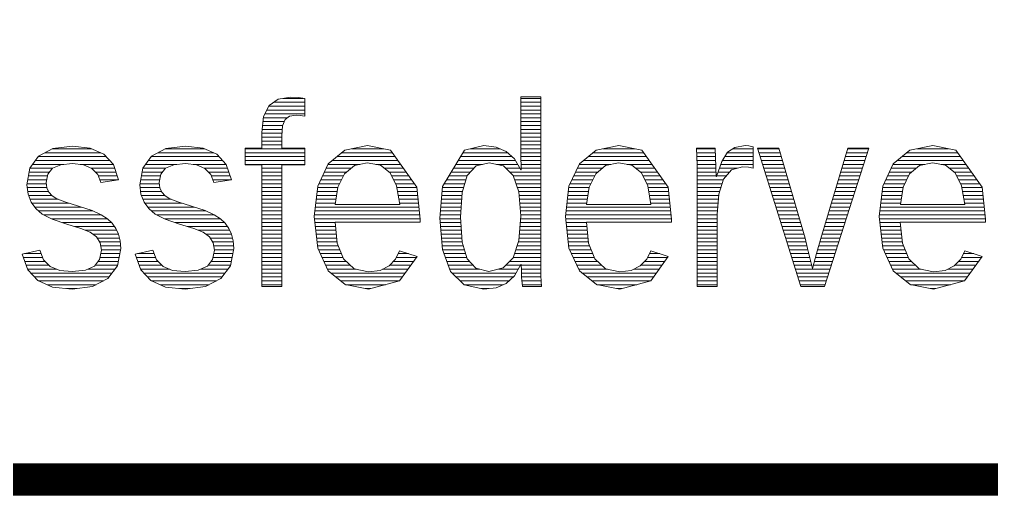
# Model space of a CAD drawing. Header units: millimetres. Extents: x 20 to 410, y 10 to 287.
# Drawn here: x 319.5 to 334.53, y 9.75 to 17.11 of the extents above; entities that cross this region are included whole.
import ezdxf

# ---------------------------------------------------------------- set-up
doc = ezdxf.new("R2010")
doc.units = ezdxf.units.MM
doc.layers.add('KANTEN', color=7, linetype='Continuous', lineweight=50)
doc.layers.add('TEXT', color=7, linetype='Continuous', lineweight=13)

msp = doc.modelspace()

# ---------------------------------------------------------------- linework, layer by layer
at = {"layer": 'KANTEN', "lineweight": 50, "const_width": 0.5}
msp.add_lwpolyline([(20, 10), (410, 10), (410, 287), (20, 287)], close=True, dxfattribs=at)
at = {"layer": 'TEXT', "lineweight": 13}
for p, q in [((323.43, 15.83), (323.915, 15.83)), ((323.577, 15.89), (323.894, 15.89)), ((327.254, 15.89), (327.56, 15.89)), ((327.254, 15.83), (327.56, 15.83)), ((323.294, 15.65), (323.915, 15.65)), ((323.324, 15.71), (323.915, 15.71)), ((323.353, 15.77), (323.915, 15.77)), ((327.254, 15.77), (327.56, 15.77)), ((327.254, 15.71), (327.56, 15.71)), ((327.254, 15.65), (327.56, 15.65)), ((323.267, 15.53), (323.595, 15.53)), ((323.273, 15.59), (323.645, 15.59)), ((327.254, 15.59), (327.56, 15.59)), ((327.254, 15.53), (327.56, 15.53)), ((323.248, 15.35), (323.558, 15.35)), ((323.253, 15.41), (323.563, 15.41)), ((323.26, 15.47), (323.57, 15.47)), ((327.254, 15.47), (327.56, 15.47)), ((327.254, 15.41), (327.56, 15.41)), ((327.254, 15.35), (327.56, 15.35)), ((323.248, 15.29), (323.555, 15.29)), ((323.248, 15.23), (323.555, 15.23)), ((327.254, 15.29), (327.56, 15.29)), ((327.254, 15.23), (327.56, 15.23)), ((319.893, 15.05), (320.755, 15.05)), ((320.009, 15.11), (320.62, 15.11)), ((321.64, 15.05), (322.502, 15.05)), ((321.756, 15.11), (322.367, 15.11)), ((322.989, 15.11), (323.915, 15.11)), ((322.989, 15.05), (323.915, 15.05)), ((323.248, 15.17), (323.555, 15.17)), ((324.485, 15.05), (325.267, 15.05)), ((324.641, 15.11), (325.128, 15.11)), ((326.358, 15.05), (327.049, 15.05)), ((326.472, 15.11), (326.933, 15.11)), ((327.254, 15.17), (327.56, 15.17)), ((327.254, 15.11), (327.56, 15.11)), ((327.254, 15.05), (327.56, 15.05)), ((328.371, 15.05), (329.153, 15.05)), ((328.527, 15.11), (329.014, 15.11)), ((329.971, 15.11), (330.261, 15.11)), ((329.973, 15.05), (330.263, 15.05)), ((330.445, 15.05), (330.844, 15.05)), ((330.53, 15.11), (330.844, 15.11)), ((330.917, 15.11), (331.244, 15.11)), ((330.936, 15.05), (331.262, 15.05)), ((332.29, 15.05), (332.615, 15.05)), ((332.308, 15.11), (332.634, 15.11)), ((333.225, 15.05), (334.006, 15.05)), ((333.38, 15.11), (333.867, 15.11)), ((319.746, 14.93), (320.894, 14.93)), ((319.789, 14.99), (320.84, 14.99)), ((321.493, 14.93), (322.641, 14.93)), ((321.536, 14.99), (322.587, 14.99)), ((322.989, 14.99), (323.915, 14.99)), ((322.989, 14.93), (323.915, 14.93)), ((324.338, 14.93), (325.353, 14.93)), ((324.412, 14.99), (325.31, 14.99)), ((326.285, 14.93), (327.169, 14.93)), ((326.322, 14.99), (327.115, 14.99)), ((327.254, 14.99), (327.56, 14.99)), ((327.255, 14.93), (327.56, 14.93)), ((328.224, 14.93), (329.239, 14.93)), ((328.298, 14.99), (329.196, 14.99)), ((329.974, 14.99), (330.265, 14.99)), ((329.976, 14.93), (330.267, 14.93)), ((330.37, 14.93), (330.844, 14.93)), ((330.408, 14.99), (330.844, 14.99)), ((330.954, 14.99), (331.279, 14.99)), ((330.973, 14.93), (331.297, 14.93)), ((332.254, 14.93), (332.576, 14.93)), ((332.272, 14.99), (332.595, 14.99)), ((333.078, 14.93), (334.092, 14.93)), ((333.151, 14.99), (334.049, 14.99)), ((319.65, 14.75), (319.964, 14.75)), ((319.661, 14.81), (320.013, 14.81)), ((319.703, 14.87), (320.186, 14.87)), ((320.441, 14.87), (320.949, 14.87)), ((320.614, 14.81), (320.972, 14.81)), ((320.676, 14.75), (320.992, 14.75)), ((321.397, 14.75), (321.711, 14.75)), ((321.408, 14.81), (321.76, 14.81)), ((321.45, 14.87), (321.933, 14.87)), ((322.188, 14.87), (322.696, 14.87)), ((322.361, 14.81), (322.719, 14.81)), ((322.423, 14.75), (322.739, 14.75)), ((322.989, 14.87), (323.915, 14.87)), ((323.248, 14.81), (323.555, 14.81)), ((323.248, 14.75), (323.555, 14.75)), ((324.213, 14.75), (324.558, 14.75)), ((324.241, 14.81), (324.629, 14.81)), ((324.269, 14.87), (324.761, 14.87)), ((325.013, 14.87), (325.396, 14.87)), ((325.143, 14.81), (325.439, 14.81)), ((325.22, 14.75), (325.482, 14.75)), ((326.176, 14.75), (326.473, 14.75)), ((326.212, 14.81), (326.528, 14.81)), ((326.249, 14.87), (326.658, 14.87)), ((326.875, 14.87), (327.204, 14.87)), ((327.02, 14.81), (327.24, 14.81)), ((327.082, 14.75), (327.56, 14.75)), ((327.256, 14.87), (327.56, 14.87)), ((327.256, 14.81), (327.56, 14.81)), ((328.099, 14.75), (328.444, 14.75)), ((328.127, 14.81), (328.515, 14.81)), ((328.155, 14.87), (328.646, 14.87)), ((328.899, 14.87), (329.282, 14.87)), ((329.028, 14.81), (329.325, 14.81)), ((329.106, 14.75), (329.367, 14.75)), ((329.978, 14.87), (330.269, 14.87)), ((329.979, 14.81), (330.271, 14.81)), ((329.98, 14.75), (330.273, 14.75)), ((330.304, 14.75), (330.482, 14.75)), ((330.325, 14.81), (330.602, 14.81)), ((330.345, 14.87), (330.844, 14.87)), ((330.992, 14.87), (331.314, 14.87)), ((331.011, 14.81), (331.332, 14.81)), ((331.03, 14.75), (331.349, 14.75)), ((332.2, 14.75), (332.518, 14.75)), ((332.218, 14.81), (332.537, 14.81)), ((332.236, 14.87), (332.557, 14.87)), ((332.953, 14.75), (333.297, 14.75)), ((332.981, 14.81), (333.368, 14.81)), ((333.009, 14.87), (333.5, 14.87)), ((333.752, 14.87), (334.135, 14.87)), ((333.882, 14.81), (334.178, 14.81)), ((333.959, 14.75), (334.221, 14.75)), ((319.629, 14.63), (319.922, 14.63)), ((319.64, 14.69), (319.933, 14.69)), ((320.719, 14.69), (321.012, 14.69)), ((320.742, 14.63), (321.033, 14.63)), ((321.376, 14.63), (321.669, 14.63)), ((321.387, 14.69), (321.68, 14.69)), ((322.466, 14.69), (322.759, 14.69)), ((322.489, 14.63), (322.78, 14.63)), ((323.248, 14.69), (323.555, 14.69)), ((323.248, 14.63), (323.555, 14.63)), ((324.158, 14.63), (324.48, 14.63)), ((324.186, 14.69), (324.509, 14.69)), ((325.257, 14.69), (325.525, 14.69)), ((325.286, 14.63), (325.567, 14.63)), ((326.103, 14.63), (326.405, 14.63)), ((326.139, 14.69), (326.423, 14.69)), ((327.138, 14.69), (327.56, 14.69)), ((327.159, 14.63), (327.56, 14.63)), ((328.043, 14.63), (328.366, 14.63)), ((328.071, 14.69), (328.395, 14.69)), ((329.143, 14.69), (329.41, 14.69)), ((329.172, 14.63), (329.453, 14.63)), ((329.98, 14.69), (330.274, 14.69)), ((329.981, 14.63), (330.385, 14.63)), ((330.284, 14.69), (330.43, 14.69)), ((331.048, 14.69), (331.367, 14.69)), ((331.067, 14.63), (331.384, 14.63)), ((332.164, 14.63), (332.479, 14.63)), ((332.182, 14.69), (332.499, 14.69)), ((332.897, 14.63), (333.219, 14.63)), ((332.925, 14.69), (333.248, 14.69)), ((333.996, 14.69), (334.264, 14.69)), ((334.025, 14.63), (334.307, 14.63)), ((319.619, 14.57), (319.916, 14.57)), ((319.621, 14.51), (319.924, 14.51)), ((319.627, 14.45), (319.95, 14.45)), ((321.366, 14.57), (321.663, 14.57)), ((321.368, 14.51), (321.671, 14.51)), ((321.374, 14.45), (321.697, 14.45)), ((323.248, 14.57), (323.555, 14.57)), ((323.248, 14.51), (323.555, 14.51)), ((323.248, 14.45), (323.555, 14.45)), ((324.102, 14.45), (324.414, 14.45)), ((324.109, 14.51), (324.423, 14.51)), ((324.13, 14.57), (324.45, 14.57)), ((325.316, 14.57), (325.61, 14.57)), ((325.336, 14.51), (325.648, 14.51)), ((325.346, 14.45), (325.654, 14.45)), ((326.035, 14.45), (326.351, 14.45)), ((326.04, 14.51), (326.369, 14.51)), ((326.067, 14.57), (326.387, 14.57)), ((327.18, 14.57), (327.56, 14.57)), ((327.201, 14.51), (327.56, 14.51)), ((327.222, 14.45), (327.56, 14.45)), ((327.988, 14.45), (328.3, 14.45)), ((327.995, 14.51), (328.309, 14.51)), ((328.016, 14.57), (328.336, 14.57)), ((329.202, 14.57), (329.496, 14.57)), ((329.221, 14.51), (329.534, 14.51)), ((329.232, 14.45), (329.54, 14.45)), ((329.981, 14.57), (330.365, 14.57)), ((329.981, 14.51), (330.346, 14.51)), ((329.981, 14.45), (330.326, 14.45)), ((331.086, 14.57), (331.402, 14.57)), ((331.105, 14.51), (331.419, 14.51)), ((331.124, 14.45), (331.437, 14.45)), ((332.11, 14.45), (332.421, 14.45)), ((332.128, 14.51), (332.441, 14.51)), ((332.146, 14.57), (332.46, 14.57)), ((332.842, 14.45), (333.154, 14.45)), ((332.848, 14.51), (333.163, 14.51)), ((332.869, 14.57), (333.19, 14.57)), ((334.055, 14.57), (334.35, 14.57)), ((334.075, 14.51), (334.387, 14.51)), ((334.085, 14.45), (334.393, 14.45)), ((319.639, 14.39), (320, 14.39)), ((319.662, 14.33), (320.097, 14.33)), ((321.386, 14.39), (321.747, 14.39)), ((321.409, 14.33), (321.844, 14.33)), ((323.248, 14.39), (323.555, 14.39)), ((323.248, 14.33), (323.555, 14.33)), ((324.089, 14.33), (324.396, 14.33)), ((324.095, 14.39), (324.405, 14.39)), ((325.356, 14.39), (325.66, 14.39)), ((325.366, 14.33), (325.666, 14.33)), ((326.025, 14.33), (326.34, 14.33)), ((326.03, 14.39), (326.344, 14.39)), ((327.228, 14.39), (327.56, 14.39)), ((327.233, 14.33), (327.56, 14.33)), ((327.975, 14.33), (328.282, 14.33)), ((327.981, 14.39), (328.291, 14.39)), ((329.242, 14.39), (329.546, 14.39)), ((329.252, 14.33), (329.552, 14.33)), ((329.981, 14.39), (330.311, 14.39)), ((329.981, 14.33), (330.307, 14.33)), ((331.142, 14.39), (331.454, 14.39)), ((331.161, 14.33), (331.472, 14.33)), ((332.074, 14.33), (332.383, 14.33)), ((332.092, 14.39), (332.402, 14.39)), ((332.828, 14.33), (333.136, 14.33)), ((332.835, 14.39), (333.145, 14.39)), ((334.095, 14.39), (334.399, 14.39)), ((334.106, 14.33), (334.405, 14.33)), ((319.691, 14.27), (320.262, 14.27)), ((319.736, 14.21), (320.456, 14.21)), ((319.797, 14.15), (320.636, 14.15)), ((321.438, 14.27), (322.009, 14.27)), ((321.483, 14.21), (322.203, 14.21)), ((321.544, 14.15), (322.383, 14.15)), ((323.248, 14.27), (323.555, 14.27)), ((323.248, 14.21), (323.555, 14.21)), ((323.248, 14.15), (323.555, 14.15)), ((324.068, 14.15), (325.685, 14.15)), ((324.075, 14.21), (325.678, 14.21)), ((324.082, 14.27), (324.388, 14.27)), ((325.377, 14.27), (325.672, 14.27)), ((326.009, 14.15), (326.328, 14.15)), ((326.014, 14.21), (326.332, 14.21)), ((326.019, 14.27), (326.336, 14.27)), ((327.238, 14.27), (327.56, 14.27)), ((327.243, 14.21), (327.56, 14.21)), ((327.248, 14.15), (327.56, 14.15)), ((327.954, 14.15), (329.57, 14.15)), ((327.961, 14.21), (329.564, 14.21)), ((327.968, 14.27), (328.273, 14.27)), ((329.262, 14.27), (329.558, 14.27)), ((329.981, 14.27), (330.302, 14.27)), ((329.981, 14.21), (330.297, 14.21)), ((329.981, 14.15), (330.292, 14.15)), ((331.18, 14.27), (331.489, 14.27)), ((331.199, 14.21), (331.507, 14.21)), ((331.218, 14.15), (331.524, 14.15)), ((332.02, 14.15), (332.325, 14.15)), ((332.038, 14.21), (332.344, 14.21)), ((332.056, 14.27), (332.363, 14.27)), ((332.807, 14.15), (334.424, 14.15)), ((332.814, 14.21), (334.418, 14.21)), ((332.821, 14.27), (333.127, 14.27)), ((334.116, 14.27), (334.411, 14.27)), ((319.876, 14.09), (320.769, 14.09)), ((319.994, 14.03), (320.86, 14.03)), ((321.623, 14.09), (322.516, 14.09)), ((321.741, 14.03), (322.607, 14.03)), ((323.248, 14.09), (323.555, 14.09)), ((323.248, 14.03), (323.555, 14.03)), ((324.061, 14.09), (325.691, 14.09)), ((324.062, 14.03), (325.697, 14.03)), ((326, 14.03), (326.323, 14.03)), ((326.004, 14.09), (326.324, 14.09)), ((327.25, 14.03), (327.56, 14.03)), ((327.252, 14.09), (327.56, 14.09)), ((327.947, 14.09), (329.577, 14.09)), ((327.948, 14.03), (329.583, 14.03)), ((329.981, 14.09), (330.288, 14.09)), ((329.981, 14.03), (330.288, 14.03)), ((331.236, 14.09), (331.542, 14.09)), ((331.255, 14.03), (331.559, 14.03)), ((331.984, 14.03), (332.286, 14.03)), ((332.002, 14.09), (332.305, 14.09)), ((332.8, 14.09), (334.43, 14.09)), ((332.801, 14.03), (334.436, 14.03)), ((320.163, 13.97), (320.924, 13.97)), ((320.351, 13.91), (320.969, 13.91)), ((320.523, 13.85), (321.004, 13.85)), ((321.91, 13.97), (322.671, 13.97)), ((322.097, 13.91), (322.716, 13.91)), ((322.27, 13.85), (322.751, 13.85)), ((323.248, 13.97), (323.555, 13.97)), ((323.248, 13.91), (323.555, 13.91)), ((323.248, 13.85), (323.555, 13.85)), ((324.068, 13.97), (324.381, 13.97)), ((324.075, 13.91), (324.387, 13.91)), ((324.082, 13.85), (324.393, 13.85)), ((326.005, 13.97), (326.327, 13.97)), ((326.011, 13.91), (326.331, 13.91)), ((326.016, 13.85), (326.335, 13.85)), ((327.236, 13.85), (327.56, 13.85)), ((327.241, 13.91), (327.56, 13.91)), ((327.245, 13.97), (327.56, 13.97)), ((327.954, 13.97), (328.267, 13.97)), ((327.961, 13.91), (328.273, 13.91)), ((327.967, 13.85), (328.279, 13.85)), ((329.981, 13.97), (330.288, 13.97)), ((329.981, 13.91), (330.288, 13.91)), ((329.981, 13.85), (330.288, 13.85)), ((331.274, 13.97), (331.577, 13.97)), ((331.293, 13.91), (331.594, 13.91)), ((331.312, 13.85), (331.612, 13.85)), ((331.93, 13.85), (332.228, 13.85)), ((331.948, 13.91), (332.248, 13.91)), ((331.966, 13.97), (332.267, 13.97)), ((332.808, 13.97), (333.121, 13.97)), ((332.814, 13.91), (333.127, 13.91)), ((332.821, 13.85), (333.133, 13.85)), ((320.637, 13.79), (321.031, 13.79)), ((320.704, 13.73), (321.046, 13.73)), ((322.384, 13.79), (322.778, 13.79)), ((322.451, 13.73), (322.793, 13.73)), ((323.248, 13.79), (323.555, 13.79)), ((323.248, 13.73), (323.555, 13.73)), ((324.088, 13.79), (324.399, 13.79)), ((324.095, 13.73), (324.405, 13.73)), ((326.021, 13.79), (326.339, 13.79)), ((326.026, 13.73), (326.343, 13.73)), ((327.227, 13.73), (327.56, 13.73)), ((327.232, 13.79), (327.56, 13.79)), ((327.974, 13.79), (328.285, 13.79)), ((327.981, 13.73), (328.291, 13.73)), ((329.981, 13.79), (330.288, 13.79)), ((329.981, 13.73), (330.288, 13.73)), ((331.33, 13.79), (331.629, 13.79)), ((331.349, 13.73), (331.647, 13.73)), ((331.894, 13.73), (332.19, 13.73)), ((331.912, 13.79), (332.209, 13.79)), ((332.827, 13.79), (333.139, 13.79)), ((332.834, 13.73), (333.145, 13.73)), ((320.741, 13.67), (321.059, 13.67)), ((320.756, 13.61), (321.063, 13.61)), ((320.766, 13.55), (321.062, 13.55)), ((322.488, 13.67), (322.806, 13.67)), ((322.503, 13.61), (322.81, 13.61)), ((322.513, 13.55), (322.809, 13.55)), ((323.248, 13.67), (323.555, 13.67)), ((323.248, 13.61), (323.555, 13.61)), ((323.248, 13.55), (323.555, 13.55)), ((324.101, 13.67), (324.411, 13.67)), ((324.108, 13.61), (324.429, 13.61)), ((324.123, 13.55), (324.454, 13.55)), ((326.031, 13.67), (326.347, 13.67)), ((326.036, 13.61), (326.364, 13.61)), ((326.043, 13.55), (326.382, 13.55)), ((327.177, 13.55), (327.56, 13.55)), ((327.197, 13.61), (327.56, 13.61)), ((327.217, 13.67), (327.56, 13.67)), ((327.987, 13.67), (328.297, 13.67)), ((327.994, 13.61), (328.315, 13.61)), ((328.009, 13.55), (328.34, 13.55)), ((329.981, 13.67), (330.288, 13.67)), ((329.981, 13.61), (330.288, 13.61)), ((329.981, 13.55), (330.288, 13.55)), ((331.368, 13.67), (331.662, 13.67)), ((331.387, 13.61), (331.678, 13.61)), ((331.406, 13.55), (331.693, 13.55)), ((331.842, 13.55), (332.132, 13.55)), ((331.859, 13.61), (332.151, 13.61)), ((331.876, 13.67), (332.17, 13.67)), ((332.84, 13.67), (333.151, 13.67)), ((332.847, 13.61), (333.169, 13.61)), ((332.862, 13.55), (333.193, 13.55)), ((319.561, 13.43), (319.859, 13.43)), ((319.576, 13.49), (319.835, 13.49)), ((320.746, 13.43), (321.04, 13.43)), ((320.757, 13.49), (321.051, 13.49)), ((321.308, 13.43), (321.606, 13.43)), ((321.323, 13.49), (321.582, 13.49)), ((322.493, 13.43), (322.787, 13.43)), ((322.504, 13.49), (322.798, 13.49)), ((323.248, 13.49), (323.555, 13.49)), ((323.248, 13.43), (323.555, 13.43)), ((324.15, 13.49), (324.478, 13.49)), ((324.178, 13.43), (324.503, 13.43)), ((325.328, 13.43), (325.636, 13.43)), ((325.357, 13.49), (325.517, 13.49)), ((326.064, 13.49), (326.4, 13.49)), ((326.086, 13.43), (326.417, 13.43)), ((327.137, 13.43), (327.56, 13.43)), ((327.157, 13.49), (327.56, 13.49)), ((328.036, 13.49), (328.364, 13.49)), ((328.064, 13.43), (328.388, 13.43)), ((329.214, 13.43), (329.522, 13.43)), ((329.243, 13.49), (329.403, 13.49)), ((329.981, 13.49), (330.288, 13.49)), ((329.981, 13.43), (330.288, 13.43)), ((331.425, 13.49), (331.708, 13.49)), ((331.443, 13.43), (331.723, 13.43)), ((331.81, 13.43), (332.093, 13.43)), ((331.825, 13.49), (332.112, 13.49)), ((332.89, 13.49), (333.217, 13.49)), ((332.917, 13.43), (333.242, 13.43)), ((334.068, 13.43), (334.375, 13.43)), ((334.096, 13.49), (334.256, 13.49)), ((319.583, 13.37), (319.898, 13.37)), ((319.605, 13.31), (319.957, 13.31)), ((319.628, 13.25), (320.077, 13.25)), ((320.559, 13.25), (320.977, 13.25)), ((320.671, 13.31), (321.018, 13.31)), ((320.718, 13.37), (321.029, 13.37)), ((321.33, 13.37), (321.645, 13.37)), ((321.352, 13.31), (321.704, 13.31)), ((321.374, 13.25), (321.824, 13.25)), ((322.306, 13.25), (322.724, 13.25)), ((322.418, 13.31), (322.765, 13.31)), ((322.465, 13.37), (322.776, 13.37)), ((323.248, 13.37), (323.555, 13.37)), ((323.248, 13.31), (323.555, 13.31)), ((323.248, 13.25), (323.555, 13.25)), ((324.205, 13.37), (324.552, 13.37)), ((324.232, 13.31), (324.617, 13.31)), ((324.26, 13.25), (324.705, 13.25)), ((325.115, 13.25), (325.508, 13.25)), ((325.225, 13.31), (325.55, 13.31)), ((325.283, 13.37), (325.593, 13.37)), ((326.107, 13.37), (326.46, 13.37)), ((326.129, 13.31), (326.515, 13.31)), ((326.151, 13.25), (326.615, 13.25)), ((326.906, 13.25), (327.212, 13.25)), ((327.023, 13.31), (327.245, 13.31)), ((327.082, 13.37), (327.561, 13.37)), ((327.26, 13.31), (327.561, 13.31)), ((327.261, 13.25), (327.562, 13.25)), ((328.091, 13.37), (328.438, 13.37)), ((328.118, 13.31), (328.503, 13.31)), ((328.146, 13.25), (328.591, 13.25)), ((329.001, 13.25), (329.394, 13.25)), ((329.111, 13.31), (329.436, 13.31)), ((329.169, 13.37), (329.479, 13.37)), ((329.981, 13.37), (330.288, 13.37)), ((329.981, 13.31), (330.288, 13.31)), ((329.981, 13.25), (330.288, 13.25)), ((331.462, 13.37), (331.738, 13.37)), ((331.481, 13.31), (331.752, 13.31)), ((331.5, 13.25), (332.035, 13.25)), ((331.778, 13.31), (332.054, 13.31)), ((331.794, 13.37), (332.074, 13.37)), ((332.944, 13.37), (333.291, 13.37)), ((332.972, 13.31), (333.356, 13.31)), ((332.999, 13.25), (333.445, 13.25)), ((333.854, 13.25), (334.247, 13.25)), ((333.964, 13.31), (334.29, 13.31)), ((334.022, 13.37), (334.332, 13.37)), ((319.677, 13.19), (320.933, 13.19)), ((319.732, 13.13), (320.888, 13.13)), ((321.424, 13.19), (322.68, 13.19)), ((321.479, 13.13), (322.635, 13.13)), ((323.248, 13.19), (323.555, 13.19)), ((323.248, 13.13), (323.555, 13.13)), ((324.313, 13.19), (325.465, 13.19)), ((324.387, 13.13), (325.422, 13.13)), ((326.187, 13.19), (327.178, 13.19)), ((326.249, 13.13), (327.135, 13.13)), ((327.263, 13.19), (327.562, 13.19)), ((327.266, 13.13), (327.564, 13.13)), ((328.199, 13.19), (329.351, 13.19)), ((328.273, 13.13), (329.308, 13.13)), ((329.981, 13.19), (330.288, 13.19)), ((329.981, 13.13), (330.288, 13.13)), ((331.519, 13.19), (332.016, 13.19)), ((331.537, 13.13), (331.996, 13.13)), ((333.052, 13.19), (334.204, 13.19)), ((333.127, 13.13), (334.161, 13.13)), ((319.789, 13.07), (320.803, 13.07)), ((319.927, 13.01), (320.688, 13.01)), ((320.226, 12.95), (320.392, 12.95)), ((321.536, 13.07), (322.55, 13.07)), ((321.674, 13.01), (322.435, 13.01)), ((321.973, 12.95), (322.139, 12.95)), ((323.248, 13.07), (323.555, 13.07)), ((323.248, 13.01), (323.555, 13.01)), ((324.462, 13.07), (325.379, 13.07)), ((324.54, 13.01), (325.161, 13.01)), ((324.846, 12.95), (324.933, 12.95)), ((326.311, 13.07), (327.071, 13.07)), ((326.373, 13.01), (326.981, 13.01)), ((326.635, 12.95), (326.762, 12.95)), ((327.269, 13.07), (327.566, 13.07)), ((327.274, 13.01), (327.569, 13.01)), ((328.348, 13.07), (329.265, 13.07)), ((328.426, 13.01), (329.047, 13.01)), ((328.732, 12.95), (328.819, 12.95)), ((329.981, 13.07), (330.288, 13.07)), ((329.981, 13.01), (330.288, 13.01)), ((331.556, 13.07), (331.977, 13.07)), ((331.575, 13.01), (331.958, 13.01)), ((333.201, 13.07), (334.119, 13.07)), ((333.279, 13.01), (333.9, 13.01)), ((333.585, 12.95), (333.672, 12.95))]:
    msp.add_line(p, q, dxfattribs=at)
for points in [[(323.276, 15.612), (323.359, 15.781), (323.499, 15.877), (323.698, 15.91), (323.816, 15.904), (323.915, 15.886), (323.915, 15.615), (323.843, 15.627), (323.779, 15.631), (323.677, 15.614), (323.608, 15.562), (323.568, 15.464), (323.555, 15.31), (323.555, 15.119), (323.915, 15.119), (323.915, 14.86), (323.555, 14.86), (323.555, 12.98), (323.248, 12.98), (323.248, 14.86), (322.989, 14.86), (322.989, 15.119), (323.248, 15.119), (323.248, 15.36), (323.276, 15.612)], [(326.041, 13.556), (326, 14.04), (326.042, 14.529), (326.382, 15.089), (326.679, 15.159), (326.871, 15.136), (327.028, 15.069), (327.154, 14.954), (327.254, 14.787), (327.257, 14.787), (327.254, 15.026), (327.254, 15.914), (327.56, 15.914), (327.56, 13.421), (327.563, 13.144), (327.571, 12.98), (327.277, 12.98), (327.272, 13.032), (327.266, 13.126), (327.262, 13.233), (327.26, 13.324), (327.254, 13.324), (327.154, 13.148), (327.027, 13.029), (326.87, 12.962), (326.679, 12.94), (326.375, 13.008), (326.164, 13.213), (326.041, 13.556)], [(319.542, 13.482), (319.814, 13.544), (319.874, 13.395), (319.976, 13.291), (320.122, 13.231), (320.317, 13.212), (320.519, 13.232), (320.659, 13.294), (320.74, 13.398), (320.767, 13.544), (320.748, 13.658), (320.692, 13.749), (320.594, 13.821), (320.45, 13.88), (320.23, 13.947), (320.004, 14.025), (319.853, 14.102), (319.754, 14.186), (319.679, 14.287), (319.632, 14.408), (319.616, 14.554), (319.661, 14.811), (319.796, 14.999), (320.017, 15.114), (320.32, 15.152), (320.594, 15.121), (320.806, 15.028), (320.953, 14.866), (321.033, 14.629), (320.757, 14.589), (320.71, 14.715), (320.619, 14.808), (320.489, 14.865), (320.32, 14.883), (320.139, 14.865), (320.013, 14.81), (319.939, 14.719), (319.914, 14.589), (319.924, 14.506), (319.955, 14.439), (320.006, 14.384), (320.076, 14.338), (320.201, 14.289), (320.414, 14.224), (320.624, 14.155), (320.766, 14.092), (320.862, 14.029), (320.935, 13.959), (320.991, 13.88), (321.032, 13.789), (321.057, 13.687), (321.066, 13.571), (321.017, 13.303), (320.869, 13.104), (320.632, 12.981), (320.317, 12.94), (320.012, 12.973), (319.785, 13.072), (319.631, 13.24), (319.542, 13.482)], [(321.289, 13.482), (321.561, 13.544), (321.621, 13.395), (321.723, 13.291), (321.869, 13.231), (322.064, 13.212), (322.266, 13.232), (322.406, 13.294), (322.487, 13.398), (322.514, 13.544), (322.495, 13.658), (322.439, 13.749), (322.341, 13.821), (322.197, 13.88), (321.977, 13.947), (321.751, 14.025), (321.6, 14.102), (321.501, 14.186), (321.426, 14.287), (321.379, 14.408), (321.363, 14.554), (321.408, 14.811), (321.543, 14.999), (321.764, 15.114), (322.067, 15.152), (322.341, 15.121), (322.552, 15.028), (322.699, 14.866), (322.78, 14.629), (322.504, 14.589), (322.457, 14.715), (322.366, 14.808), (322.236, 14.865), (322.067, 14.883), (321.886, 14.865), (321.76, 14.81), (321.686, 14.719), (321.661, 14.589), (321.671, 14.506), (321.702, 14.439), (321.753, 14.384), (321.823, 14.338), (321.948, 14.289), (322.161, 14.224), (322.371, 14.155), (322.513, 14.092), (322.609, 14.029), (322.682, 13.959), (322.738, 13.88), (322.779, 13.789), (322.804, 13.687), (322.813, 13.571), (322.764, 13.303), (322.616, 13.104), (322.379, 12.981), (322.064, 12.94), (321.759, 12.973), (321.532, 13.072), (321.378, 13.24), (321.289, 13.482)], [(325.379, 13.535), (325.648, 13.447), (325.377, 13.067), (324.896, 12.94), (324.535, 13.011), (324.272, 13.223), (324.112, 13.574), (324.058, 14.064), (324.112, 14.531), (324.272, 14.876), (324.532, 15.088), (324.884, 15.159), (325.24, 15.088), (325.647, 14.519), (325.698, 14.022), (325.698, 13.974), (324.381, 13.974), (324.414, 13.649), (324.512, 13.407), (324.674, 13.257), (324.896, 13.207), (325.076, 13.23), (325.216, 13.3), (325.317, 13.405), (325.379, 13.535)], [(329.101, 13.3), (329.203, 13.405), (329.265, 13.535), (329.534, 13.447), (329.263, 13.067), (328.782, 12.94), (328.421, 13.011), (328.158, 13.223), (327.998, 13.574), (327.944, 14.064), (327.998, 14.531), (328.158, 14.876), (328.418, 15.088), (328.77, 15.159), (329.126, 15.088), (329.533, 14.519), (329.584, 14.022), (329.584, 13.974), (328.267, 13.974), (328.3, 13.649), (328.398, 13.407), (328.56, 13.257), (328.782, 13.207), (328.961, 13.23), (329.101, 13.3)], [(330.271, 14.828), (330.274, 14.682), (330.281, 14.682), (330.36, 14.913), (330.45, 15.057), (330.565, 15.133), (330.72, 15.159), (330.781, 15.154), (330.844, 15.139), (330.844, 14.813), (330.773, 14.827), (330.68, 14.832), (330.512, 14.784), (330.388, 14.641), (330.313, 14.41), (330.288, 14.095), (330.288, 12.98), (329.981, 12.98), (329.981, 14.621), (329.978, 14.858), (329.971, 15.119), (330.26, 15.119), (330.271, 14.828)], [(331.688, 13.571), (331.765, 13.259), (331.825, 13.49), (331.892, 13.723), (332.311, 15.119), (332.637, 15.119), (331.948, 12.98), (331.584, 12.98), (330.914, 15.119), (331.242, 15.119), (331.648, 13.727), (331.688, 13.571)], [(333.815, 13.23), (333.955, 13.3), (334.056, 13.405), (334.118, 13.535), (334.387, 13.447), (334.116, 13.067), (333.635, 12.94), (333.274, 13.011), (333.011, 13.223), (332.851, 13.574), (332.797, 14.064), (332.851, 14.531), (333.011, 14.876), (333.271, 15.088), (333.623, 15.159), (333.979, 15.088), (334.386, 14.519), (334.437, 14.022), (334.437, 13.974), (333.12, 13.974), (333.153, 13.649), (333.251, 13.407), (333.413, 13.257), (333.635, 13.207), (333.815, 13.23)], [(324.384, 14.247), (325.38, 14.247), (325.33, 14.54), (325.232, 14.741), (325.082, 14.857), (324.879, 14.895), (324.679, 14.852), (324.525, 14.722), (324.424, 14.517), (324.384, 14.247)], [(327.224, 13.692), (327.254, 14.075), (327.224, 14.443), (327.136, 14.697), (326.983, 14.846), (326.761, 14.895), (326.561, 14.846), (326.425, 14.697), (326.347, 14.436), (326.322, 14.052), (326.347, 13.666), (326.424, 13.409), (326.558, 13.264), (326.757, 13.215), (326.982, 13.268), (327.136, 13.425), (327.224, 13.692)], [(328.411, 14.722), (328.31, 14.517), (328.27, 14.247), (329.266, 14.247), (329.216, 14.54), (329.118, 14.741), (328.968, 14.857), (328.765, 14.895), (328.565, 14.852), (328.411, 14.722)], [(333.418, 14.852), (333.264, 14.722), (333.164, 14.517), (333.123, 14.247), (334.12, 14.247), (334.07, 14.54), (333.971, 14.741), (333.821, 14.857), (333.618, 14.895), (333.418, 14.852)]]:
    msp.add_lwpolyline(points, close=True, dxfattribs=at)

doc.saveas('drawing.dxf')
